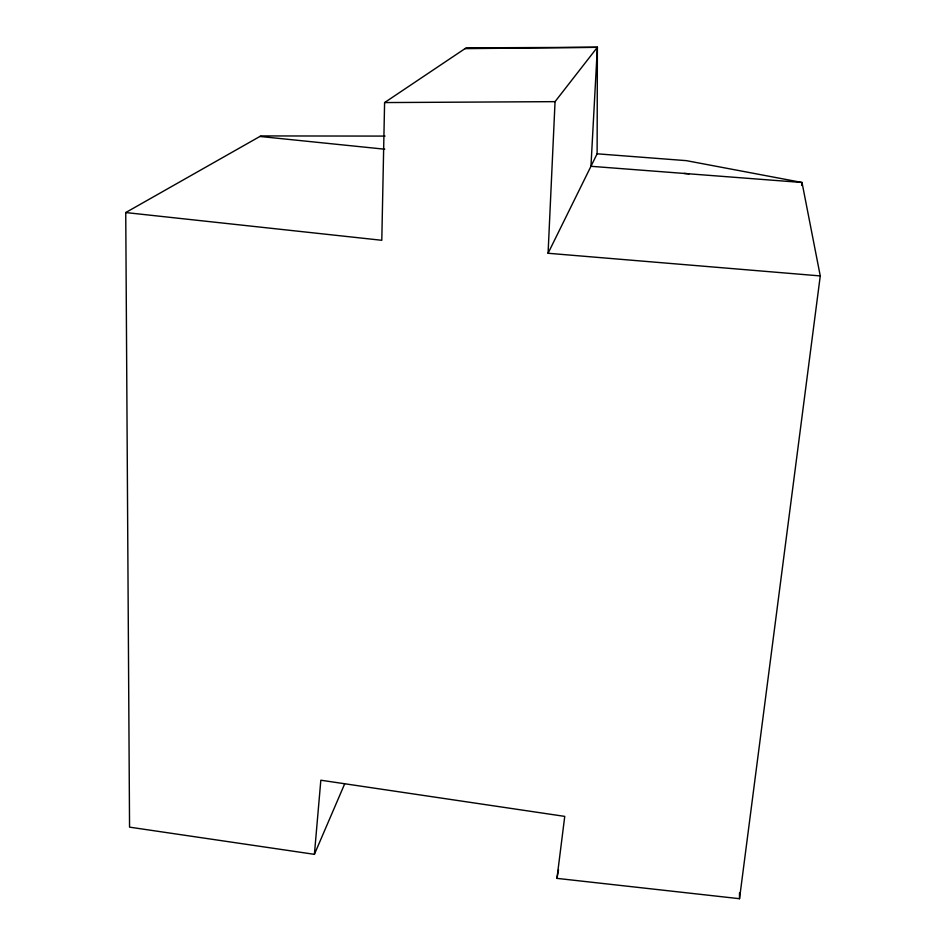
<?xml version="1.0" encoding="UTF-8"?>
<svg xmlns="http://www.w3.org/2000/svg" width="946" height="946" viewBox="0 0 946 946"><rect width="100%" height="100%" fill="white"/><g stroke="black" fill="none" stroke-linecap="round" stroke-linejoin="round"><path stroke-width="1.42" d="M385.046 136.094L260.848 135.928L125.735 212.554L129.555 827.147L314.403 854.333L320.836 780.214L564.75 816.386L556.958 878.373L739.512 898.7L739.512 892.811M739.512 898.7L820.265 275.925L548.077 253.268L597.115 153.808L597.375 47.3L466.165 47.868L384.596 102.57L381.794 240.284L125.735 212.554M548.077 253.268L555.054 101.648L597.375 47.3L465.006 48.636M597.375 47.3L590.954 166.295L802.007 182.483L820.265 275.925M801.652 185.416L802.007 182.483L686.382 160.654L597.115 153.808M556.958 878.373L558.518 869.693M314.403 854.333L344.628 783.974M384.596 102.57L555.054 101.648M684.076 173.425L689.078 173.816M259.925 136.461L384.738 149.208"/></g></svg>
